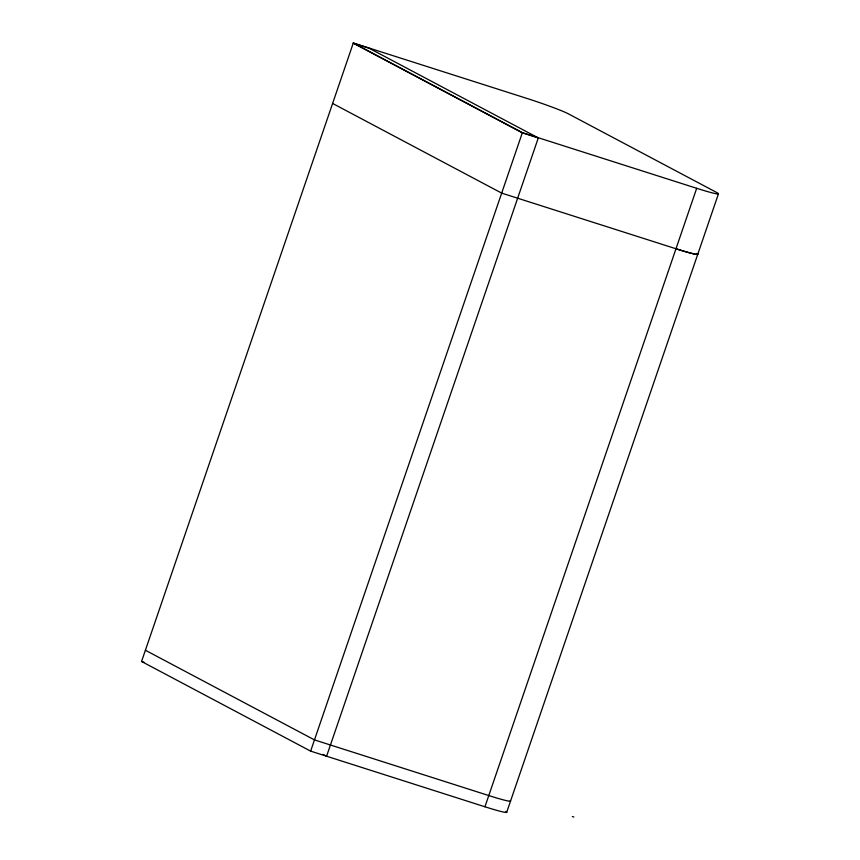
<?xml version="1.0" encoding="UTF-8"?>
<svg xmlns="http://www.w3.org/2000/svg" width="860" height="860" viewBox="0 0 860 860"><rect width="100%" height="100%" fill="white"/><g stroke="black" fill="none" stroke-linecap="round" stroke-linejoin="round"><path stroke-width="1.29" d="M505.831 811.453A33.959 1.956 18.9 0 1 484.943 806.777L310.632 751.124L141.556 661.469L353.31 43L527.621 98.653A33.959 1.956 18.9 0 1 568.385 113.843L716.767 192.532A33.959 1.956 18.9 0 1 696.686 188.297L522.375 132.655L353.31 43M310.632 751.124L522.375 132.655M538.295 137.912L522.321 132.816L353.256 43.161L369.219 48.267L538.295 137.912L326.596 756.22L323.048 754.338M484.943 806.777L696.686 188.297M506.69 812.334L718.444 193.865M675.992 248.755A33.959 1.956 18.9 0 0 696.88 253.442A33.959 1.956 18.9 0 1 675.992 248.766L501.681 193.113L332.616 103.447M141.556 661.469L144.104 662.286M572.341 816.516L573.856 817M145.404 650.257L314.47 739.901L488.781 795.554A33.959 1.956 18.9 0 0 510.238 800.617"/></g></svg>
